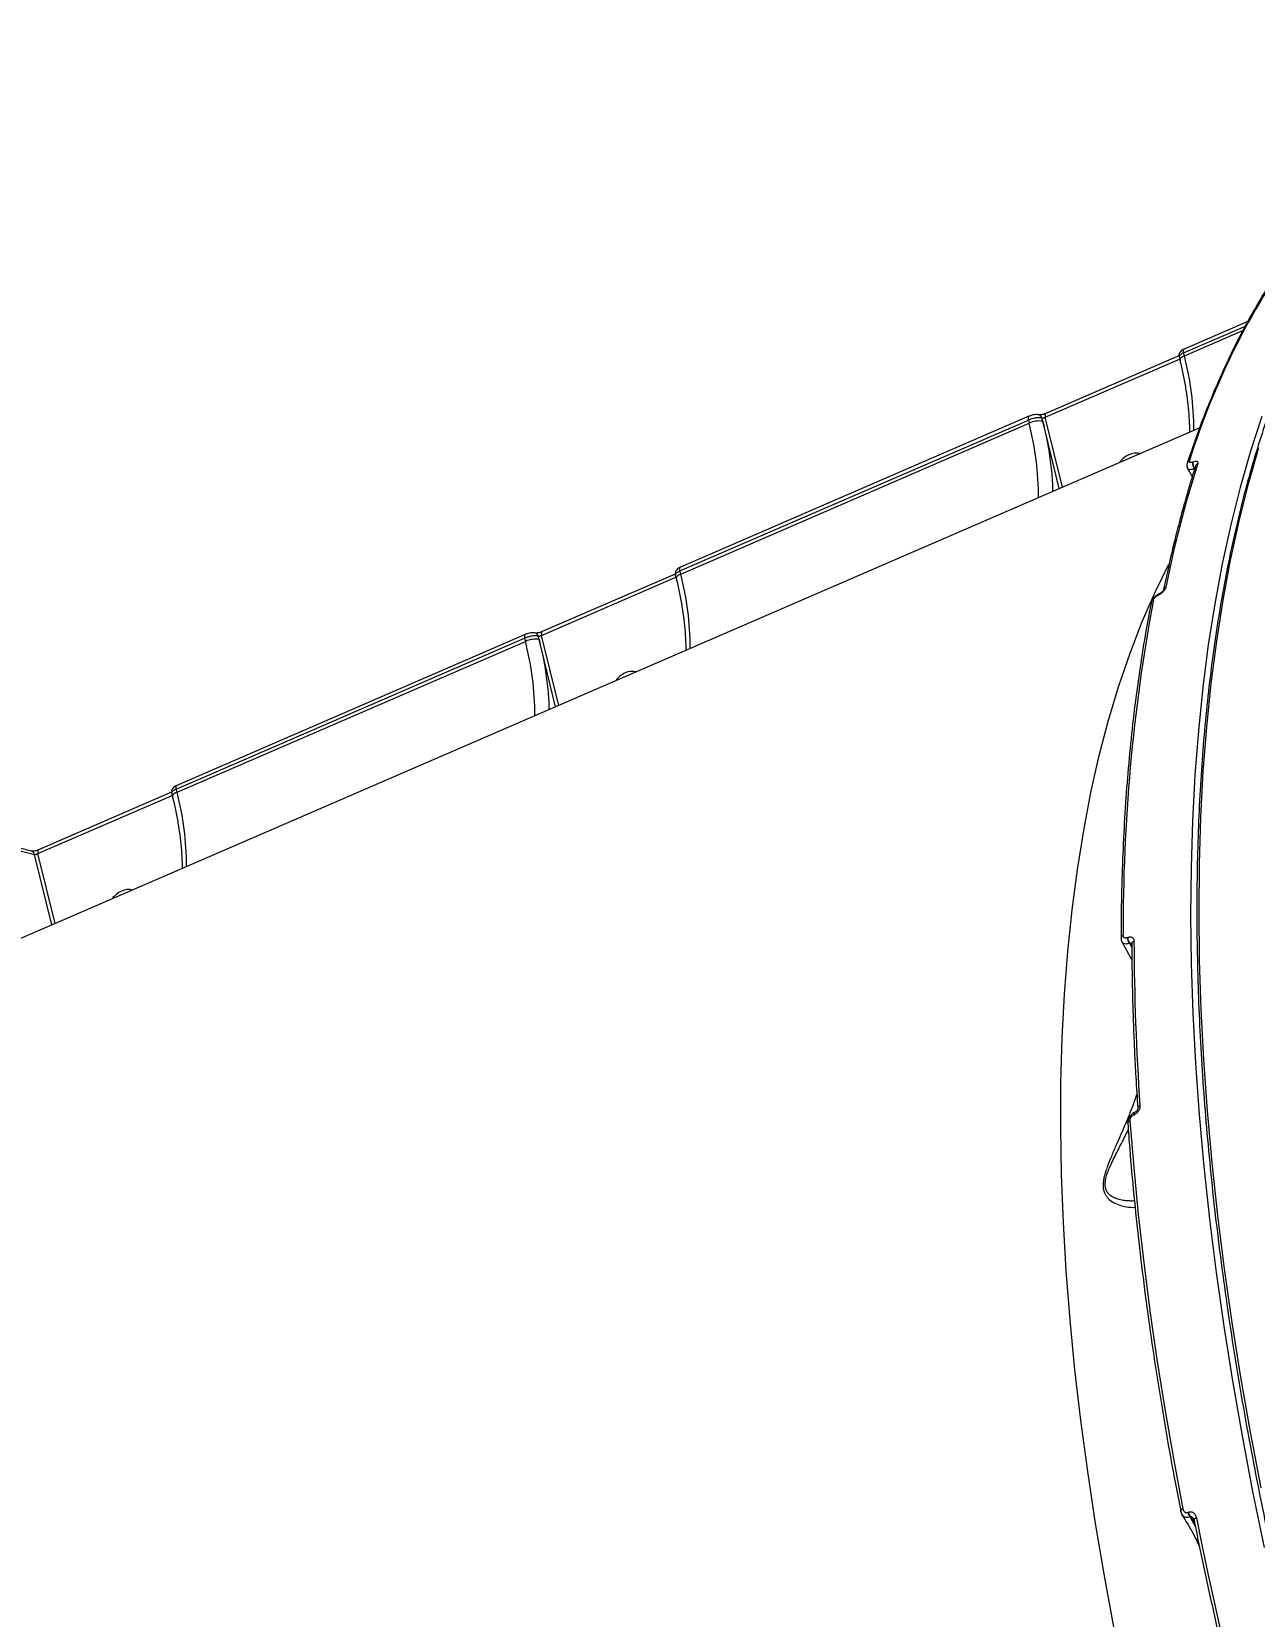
# Model space of a CAD drawing. Header units: millimetres. Extents: x -6332 to 8932, y -6739 to 7096.
# Drawn here: x -3116.4 to -2876, y -2166 to -1854.5 of the extents above; entities that cross this region are included whole.
import ezdxf

# ---------------------------------------------------------------- set-up
doc = ezdxf.new("R2010")
doc.units = ezdxf.units.MM
for name, color, linetype in [('DIKOM_ОБЪЕКТ', 7, 'Continuous'), ('DIKOM_РАЗМЕР_ЗОНА', 7, 'Continuous'), ('DIKOM_РАЗМЕР_ОБЪЕКТА', 7, 'Continuous')]:
    doc.layers.add(name, color=color, linetype=linetype)
doc.styles.add('style1', font='arial.ttf', dxfattribs={"width": 0.8})
doc.dimstyles.new('1-50', dxfattribs={"dimtxt": 300, "dimasz": 200, "dimexe": 100, "dimexo": 0, "dimgap": 100, "dimtad": 1, "dimtxsty": 'style1', "dimcen": 200, "dimclrd": 7, "dimclre": 7, "dimclrt": 7, "dimadec": 1, "dimazin": 2, "dimtfac": 1, "dimtmove": 0, "dimatfit": 2, "dimfxl": 0, "dimlwd": 25, "dimlwe": 18, "dimarcsym": 0})

# ---------------------------------------------------------------- blocks, each defined once
blk = doc.blocks.new('*D9')
at = {"layer": 'Defpoints', "color": 0, "transparency": 16777216}
for p in [(777.17, 5593.97), (-4228.73, -3389.78), (7301.72, -3389.78)]:
    blk.add_point(p, dxfattribs=at)
at = {"layer": 'DIKOM_РАЗМЕР_ОБЪЕКТА', "color": 7, "lineweight": 18, "transparency": 16777216}
for p, q in [((777.17, 5593.97), (7401.72, 5593.97)), ((-4228.73, -3389.78), (7401.72, -3389.78))]:
    blk.add_line(p, q, dxfattribs=at)
at = {"layer": 'DIKOM_РАЗМЕР_ОБЪЕКТА', "color": 7, "lineweight": 25, "transparency": 16777216}
blk.add_line((7301.72, 5393.97), (7301.72, -3189.78), dxfattribs=at)
at = {"layer": 'DIKOM_РАЗМЕР_ОБЪЕКТА', "color": 7, "transparency": 16777216}
for points in [[(7268.39, 5393.97), (7335.06, 5393.97), (7301.72, 5593.97)], [(7268.39, -3189.78), (7335.06, -3189.78), (7301.72, -3389.78)]]:
    blk.add_solid(points, dxfattribs=at)
at = {"layer": 'DIKOM_РАЗМЕР_ОБЪЕКТА', "color": 7, "transparency": 16777216, "insert": (7048.55, 1153.71), "char_height": 300, "attachment_point": 5, "rotation": 90, "style": 'style1'}
blk.add_mtext('9000', dxfattribs=at)
blk = doc.blocks.new('*D10')
at = {"layer": 'Defpoints', "color": 0, "transparency": 16777216}
for p in [(4034.78, 3636.59), (-4490.85, -1960.46), (4034.78, -5533.39)]:
    blk.add_point(p, dxfattribs=at)
at = {"layer": 'DIKOM_РАЗМЕР_ОБЪЕКТА', "color": 7, "lineweight": 18, "transparency": 16777216}
for p, q in [((4034.78, 3636.59), (4034.78, -5633.39)), ((-4490.85, -1960.46), (-4490.85, -5633.39))]:
    blk.add_line(p, q, dxfattribs=at)
at = {"layer": 'DIKOM_РАЗМЕР_ОБЪЕКТА', "color": 7, "lineweight": 25, "transparency": 16777216}
blk.add_line((-4290.85, -5533.39), (3834.78, -5533.39), dxfattribs=at)
at = {"layer": 'DIKOM_РАЗМЕР_ОБЪЕКТА', "color": 7, "transparency": 16777216}
for points in [[(-4290.85, -5500.05), (-4290.85, -5566.72), (-4490.85, -5533.39)], [(3834.78, -5500.05), (3834.78, -5566.72), (4034.78, -5533.39)]]:
    blk.add_solid(points, dxfattribs=at)
at = {"layer": 'DIKOM_РАЗМЕР_ОБЪЕКТА', "color": 7, "transparency": 16777216, "insert": (308.03, -5280.21), "char_height": 300, "attachment_point": 5, "style": 'style1'}
blk.add_mtext('8500', dxfattribs=at)
blk = doc.blocks.new('*D11')
at = {"layer": 'Defpoints', "color": 0, "transparency": 16777216}
for p in [(1114.35, 7096.35), (-4349.59, -4627.34), (8831.76, -4627.34)]:
    blk.add_point(p, dxfattribs=at)
at = {"layer": 'DIKOM_РАЗМЕР_ЗОНА', "color": 7, "lineweight": 18, "transparency": 16777216}
for p, q in [((1114.35, 7096.35), (8931.76, 7096.35)), ((-4349.59, -4627.34), (8931.76, -4627.34))]:
    blk.add_line(p, q, dxfattribs=at)
at = {"layer": 'DIKOM_РАЗМЕР_ЗОНА', "color": 7, "lineweight": 25, "transparency": 16777216}
blk.add_line((8831.76, 6896.35), (8831.76, -4427.34), dxfattribs=at)
at = {"layer": 'DIKOM_РАЗМЕР_ЗОНА', "color": 7, "transparency": 16777216}
for points in [[(8798.42, 6896.35), (8865.09, 6896.35), (8831.76, 7096.35)], [(8798.42, -4427.34), (8865.09, -4427.34), (8831.76, -4627.34)]]:
    blk.add_solid(points, dxfattribs=at)
at = {"layer": 'DIKOM_РАЗМЕР_ЗОНА', "color": 7, "transparency": 16777216, "insert": (8578.59, 1308.2), "char_height": 300, "attachment_point": 5, "rotation": 90, "style": 'style1'}
blk.add_mtext('11750', dxfattribs=at)
blk = doc.blocks.new('*D12')
at = {"layer": 'Defpoints', "color": 0, "transparency": 16777216}
for p in [(6134.38, 3354.85), (-6332, -2644.93), (6134.38, -6639)]:
    blk.add_point(p, dxfattribs=at)
at = {"layer": 'DIKOM_РАЗМЕР_ЗОНА', "color": 7, "lineweight": 18, "transparency": 16777216}
for p, q in [((6134.38, 3354.85), (6134.38, -6739)), ((-6332, -2644.93), (-6332, -6739))]:
    blk.add_line(p, q, dxfattribs=at)
at = {"layer": 'DIKOM_РАЗМЕР_ЗОНА', "color": 7, "lineweight": 25, "transparency": 16777216}
blk.add_line((-6132, -6639), (5934.38, -6639), dxfattribs=at)
at = {"layer": 'DIKOM_РАЗМЕР_ЗОНА', "color": 7, "transparency": 16777216}
for points in [[(-6132, -6605.67), (-6132, -6672.33), (-6332, -6639)], [(5934.38, -6605.67), (5934.38, -6672.33), (6134.38, -6639)]]:
    blk.add_solid(points, dxfattribs=at)
at = {"layer": 'DIKOM_РАЗМЕР_ЗОНА', "color": 7, "transparency": 16777216, "insert": (-98.81, -6385.83), "char_height": 300, "attachment_point": 5, "style": 'style1'}
blk.add_mtext('12500', dxfattribs=at)

msp = doc.modelspace()

# ---------------------------------------------------------------- linework, layer by layer
at = {"layer": 'DIKOM_ОБЪЕКТ', "color": 7, "linetype": 'Continuous', "lineweight": 15}
for p, q in [((-2889.852, -1917.593), (-2877.723, -1912.34)), ((-2877.222, -1911.428), (-2889.731, -1916.846)), ((-2889.703, -1918.199), (-2878.205, -1913.219)), ((-2917.051, -1930.263), (-2890.655, -1918.832)), ((-2890.784, -1918.193), (-2916.931, -1929.516)), ((-2890.763, -1918.39), (-2890.61, -1919.016)), ((-2889.703, -1918.199), (-2889.852, -1917.593)), ((-2988.888, -1960.484), (-2920.388, -1930.818)), ((-2920.268, -1930.071), (-2988.768, -1959.737)), ((-2920.388, -1930.818), (-2920.239, -1931.424)), ((-2917.553, -1931.049), (-2917.71, -1930.407)), ((-2914.309, -1944.279), (-2917.553, -1931.049)), ((-2913.681, -1944.007), (-2917.051, -1930.263)), ((-2886.683, -1932.315), (-3155.569, -2048.763)), ((-2988.74, -1961.09), (-2920.239, -1931.424)), ((-2889.139, -1940.197), (-2888.165, -1941.936)), ((-2888.044, -1939.043), (-2888.089, -1939.062)), ((-3016.088, -1973.154), (-2989.692, -1961.722)), ((-2989.821, -1961.083), (-3015.967, -1972.407)), ((-2989.8, -1961.281), (-2989.646, -1961.906)), ((-2988.74, -1961.09), (-2988.888, -1960.484)), ((-2894.801, -1965.209), (-2894.867, -1965.238)), ((-2894.649, -1964.974), (-2894.714, -1965.003)), ((-3087.925, -2003.375), (-3019.425, -1973.708)), ((-3019.304, -1972.961), (-3087.805, -2002.627)), ((-3087.776, -2003.981), (-3019.276, -1974.315)), ((-3019.425, -1973.708), (-3019.276, -1974.315)), ((-3016.59, -1973.94), (-3016.747, -1973.298)), ((-3013.345, -1987.169), (-3016.59, -1973.94)), ((-3012.717, -1986.897), (-3016.088, -1973.154)), ((-3115.125, -2016.046), (-3088.728, -2004.614)), ((-3088.858, -2003.974), (-3115.004, -2015.298)), ((-3088.837, -2004.171), (-3088.683, -2004.798)), ((-3087.776, -2003.981), (-3087.925, -2003.375)), ((-3118.634, -2015.465), (-3115.784, -2016.189)), ((-3112.382, -2030.06), (-3115.784, -2016.189)), ((-3111.754, -2029.788), (-3115.125, -2016.046)), ((-2902.08, -2033.264), (-2900.029, -2036.934)), ((-2900.925, -2032.568), (-2900.859, -2032.54)), ((-2900.464, -2033.645), (-2900.53, -2033.672)), ((-2900.53, -2033.672), (-2900.045, -2034.598)), ((-2900.048, -2034.208), (-2900.464, -2033.645)), ((-2899.636, -2067.403), (-2899.591, -2067.384)), ((-2899.426, -2066.906), (-2899.472, -2066.925)), ((-2889.011, -2145.544), (-2888.926, -2145.508)), ((-2888.561, -2146.339), (-2888.646, -2146.377)), ((-2887.713, -2147.495), (-2888.561, -2146.339)), ((-2887.548, -2148.343), (-2888.646, -2146.377)), ((-2888.006, -2146.663), (-2887.804, -2147.039))]:
    msp.add_line(p, q, dxfattribs=at)
at = {"layer": 'DIKOM_ОБЪЕКТ', "color": 7, "linetype": 'Continuous', "lineweight": 15, "flags": 128}
for points in [[(-2889.703, -1918.199), (-2890.005, -1918.345), (-2890.256, -1918.499), (-2890.446, -1918.653), (-2890.567, -1918.804), (-2890.615, -1918.944), (-2890.611, -1919.013)], [(-2889.852, -1917.593), (-2889.885, -1917.421), (-2889.898, -1917.263), (-2889.891, -1917.122), (-2889.863, -1917.005), (-2889.816, -1916.915), (-2889.752, -1916.856), (-2889.731, -1916.846)], [(-2920.273, -1930.073), (-2920.288, -1930.081), (-2920.353, -1930.14), (-2920.4, -1930.229), (-2920.427, -1930.346), (-2920.435, -1930.488), (-2920.421, -1930.646), (-2920.388, -1930.818)], [(-2916.931, -1929.516), (-2916.95, -1929.525), (-2917.015, -1929.584), (-2917.062, -1929.673), (-2917.09, -1929.79), (-2917.098, -1929.932), (-2917.085, -1930.092), (-2917.051, -1930.263)], [(-2874.459, -1930.095), (-2876.697, -1936.949), (-2878.744, -1944.064), (-2880.6, -1951.435), (-2882.263, -1959.054), (-2883.731, -1966.915), (-2885.003, -1975.012), (-2886.079, -1983.337), (-2886.957, -1991.884), (-2887.636, -2000.647), (-2888.116, -2009.616), (-2888.397, -2018.784), (-2888.479, -2028.146), (-2888.36, -2037.69), (-2888.042, -2047.411), (-2887.524, -2057.3), (-2886.808, -2067.347), (-2885.893, -2077.547), (-2884.781, -2087.889), (-2883.471, -2098.364), (-2881.967, -2108.964), (-2880.268, -2119.68), (-2878.376, -2130.504), (-2876.293, -2141.425), (-2874.021, -2152.434)], [(-2874.643, -2140.71), (-2876.726, -2129.789), (-2878.617, -2118.966), (-2880.316, -2108.25), (-2881.821, -2097.65), (-2883.13, -2087.173), (-2884.242, -2076.832), (-2885.157, -2066.633), (-2885.874, -2056.585), (-2886.391, -2046.697), (-2886.709, -2036.976), (-2886.828, -2027.43), (-2886.747, -2018.07), (-2886.466, -2008.901), (-2885.985, -1999.932), (-2885.306, -1991.17), (-2884.428, -1982.622), (-2883.353, -1974.297), (-2882.08, -1966.2), (-2880.612, -1958.339), (-2878.949, -1950.72), (-2877.093, -1943.35), (-2875.046, -1936.234)], [(-2889.151, -1939.293), (-2889.153, -1939.3), (-2889.168, -1939.355)], [(-2903.498, -2168.452), (-2905.433, -2158.041), (-2907.174, -2147.731), (-2908.722, -2137.532), (-2910.073, -2127.454), (-2911.228, -2117.505), (-2912.184, -2107.696), (-2912.942, -2098.035), (-2913.5, -2088.531), (-2913.857, -2079.192), (-2914.014, -2070.029), (-2913.971, -2061.049), (-2913.727, -2052.26), (-2913.282, -2043.673), (-2912.637, -2035.292), (-2911.793, -2027.126), (-2910.751, -2019.184), (-2909.511, -2011.473), (-2908.074, -2003.999), (-2906.442, -1996.77), (-2904.616, -1989.793), (-2902.599, -1983.073), (-2900.392, -1976.618), (-2897.996, -1970.432), (-2895.415, -1964.523), (-2892.771, -1959.128)], [(-2988.74, -1961.09), (-2989.042, -1961.236), (-2989.293, -1961.39), (-2989.482, -1961.544), (-2989.604, -1961.695), (-2989.652, -1961.836), (-2989.647, -1961.904)], [(-2988.888, -1960.484), (-2988.922, -1960.313), (-2988.935, -1960.154), (-2988.928, -1960.012), (-2988.9, -1959.895), (-2988.853, -1959.805), (-2988.788, -1959.747), (-2988.768, -1959.737)], [(-3019.309, -1972.963), (-3019.325, -1972.972), (-3019.389, -1973.03), (-3019.436, -1973.12), (-3019.464, -1973.237), (-3019.471, -1973.378), (-3019.458, -1973.537), (-3019.425, -1973.708)], [(-3015.967, -1972.407), (-3015.986, -1972.417), (-3016.051, -1972.475), (-3016.099, -1972.564), (-3016.127, -1972.682), (-3016.135, -1972.823), (-3016.121, -1972.982), (-3016.088, -1973.154)], [(-3087.925, -2003.375), (-3087.958, -2003.203), (-3087.972, -2003.044), (-3087.964, -2002.903), (-3087.937, -2002.786), (-3087.89, -2002.696), (-3087.825, -2002.638), (-3087.805, -2002.627)], [(-3087.776, -2003.981), (-3088.078, -2004.127), (-3088.329, -2004.28), (-3088.519, -2004.436), (-3088.64, -2004.586), (-3088.689, -2004.726), (-3088.684, -2004.794)], [(-3115.004, -2015.298), (-3115.023, -2015.307), (-3115.088, -2015.366), (-3115.136, -2015.455), (-3115.164, -2015.573), (-3115.171, -2015.714), (-3115.158, -2015.873), (-3115.125, -2016.046)], [(-2899.636, -2067.403), (-2899.636, -2067.248), (-2899.614, -2067.117), (-2899.571, -2067.015), (-2899.507, -2066.945), (-2899.471, -2066.925)], [(-2900.827, -2069.177), (-2900.832, -2069.161), (-2900.842, -2069.057), (-2900.818, -2068.952), (-2900.759, -2068.849), (-2900.669, -2068.752), (-2900.55, -2068.665), (-2900.406, -2068.591)], [(-2900.406, -2068.591), (-2899.667, -2077.744), (-2898.767, -2087.018), (-2897.705, -2096.406), (-2896.483, -2105.901), (-2895.102, -2115.497), (-2893.561, -2125.187), (-2891.863, -2134.964), (-2890.009, -2144.822)], [(-2890.009, -2144.822), (-2890.153, -2144.894), (-2890.274, -2144.971), (-2890.366, -2145.052), (-2890.427, -2145.134), (-2890.455, -2145.214), (-2890.451, -2145.282)], [(-2887.357, -2146.645), (-2887.507, -2146.719), (-2887.632, -2146.8), (-2887.725, -2146.885), (-2887.783, -2146.97), (-2887.805, -2147.053), (-2887.788, -2147.129), (-2887.787, -2147.132)], [(-2887.357, -2146.645), (-2886.283, -2151.934), (-2885.166, -2157.242), (-2884.006, -2162.569), (-2882.802, -2167.913), (-2881.556, -2173.273), (-2880.266, -2178.649), (-2878.935, -2184.039), (-2877.561, -2189.443)]]:
    msp.add_lwpolyline(points, dxfattribs=at)
at = {"layer": 'DIKOM_ОБЪЕКТ', "color": 7, "linetype": 'Continuous', "lineweight": 15}
for centre, radius, start, end in [((-2747.017, -1983.158), 148.48, 144.3557, 162.64018), ((-2946.852, -1932.941), 59.02, 0.12427, 14.46456), ((-2918.296, -1935.539), 4.551, 80.60608, 115.27929), ((-2918.443, -1930.521), 0.741, 8.836, 77.43895), ((-2977.372, -1946.164), 59.004, 0.12322, 14.46655), ((-2898.44, -1942.171), 5.045, 115.82191, 143.35079), ((-2899.233, -1940.768), 3.438, 77.07868, 114.10095), ((-2668.407, -2008.821), 229.442, 162.37659, 168.65074), ((-2888.46, -1939.535), 0.732, 111.96151, 160.694), ((-2886.368, -1939.303), 1.738, 172.03972, 218.82492), ((-2886.32, -1939.283), 1.74, 172.07315, 218.79388), ((-2886.814, -1940.027), 0.722, 111.61392, 162.32303), ((-3045.871, -1975.83), 59.002, 0.12293, 14.46673), ((-2894.576, -1965.26), 0.292, 118.36944, 175.65244), ((-2894.507, -1965.233), 0.295, 118.31689, 175.27532), ((-2893.123, -1964.315), 0.688, 110.33608, 166.41394), ((-2554.388, -2030.167), 347.351, 169.39524, 180.32294), ((-2895.56, -1966.893), 0.695, 110.73961, 167.99996), ((-3017.331, -1978.438), 4.559, 80.63763, 115.24784), ((-3076.41, -1989.055), 59.004, 0.12322, 14.46644), ((-3017.479, -1973.412), 0.741, 8.83262, 77.44083), ((-2997.516, -1985.014), 4.985, 115.65415, 143.51946), ((-2998.27, -1983.663), 3.442, 77.10078, 114.0787), ((-3144.908, -2018.72), 59.002, 0.12293, 14.46673), ((-3116.594, -2016.375), 0.831, 12.94501, 72.95816), ((-3096.543, -2027.916), 4.999, 115.69589, 143.47749), ((-3097.305, -2026.563), 3.451, 77.14885, 114.03067), ((-2901.563, -2032.707), 0.607, 106.22728, 175.11413), ((-2898.909, -2032.469), 2.018, 182.80014, 216.58898), ((-2898.835, -2032.439), 2.027, 182.87348, 216.5129), ((-2899.444, -2033.815), 0.614, 106.64516, 174.18155), ((-2406.817, -2031.469), 492.806, 180.20425, 183.97242), ((-2899.144, -2067.27), 0.461, 127.69877, 194.3349), ((-2898.3, -2066.168), 0.576, 103.96156, 175.59873), ((-2886.894, -2145.113), 2.161, 191.51349, 215.7969), ((-2886.803, -2145.073), 2.167, 191.58267, 215.77601)]:
    msp.add_arc(centre, radius, start, end, dxfattribs=at)
for points, knots in [([(-2844.06, -1879.771), (-2844.113, -1879.823), (-2845.497, -1881.173), (-2848.072, -1884.097), (-2851.644, -1888.429), (-2854.936, -1892.913), (-2857.977, -1897.472), (-2860.876, -1902.265), (-2863.632, -1907.288), (-2866.243, -1912.538), (-2868.708, -1918.011), (-2871.025, -1923.702), (-2873.192, -1929.612), (-2875.208, -1935.729), (-2877.072, -1942.057), (-2878.783, -1948.587), (-2880.34, -1955.315), (-2881.741, -1962.237), (-2882.986, -1969.349), (-2884.074, -1976.647), (-2885.005, -1984.123), (-2885.778, -1991.775), (-2886.392, -1999.596), (-2886.847, -2007.582), (-2887.143, -2015.727), (-2887.28, -2024.026), (-2887.258, -2032.472), (-2887.077, -2041.061), (-2886.736, -2049.787), (-2886.237, -2058.644), (-2885.579, -2067.625), (-2884.763, -2076.725), (-2883.79, -2085.936), (-2882.661, -2095.255), (-2881.376, -2104.672), (-2879.936, -2114.183), (-2878.343, -2123.78), (-2876.597, -2133.457), (-2874.7, -2143.206), (-2872.654, -2153.021), (-2870.46, -2162.895), (-2868.119, -2172.82), (-2865.635, -2182.788), (-2863.009, -2192.792), (-2860.243, -2202.822), (-2857.341, -2212.871), (-2854.306, -2222.927), (-2851.143, -2232.978), (-2847.856, -2243.01), (-2844.455, -2253.003), (-2840.95, -2262.925), (-2837.366, -2272.719), (-2833.758, -2282.257), (-2830.257, -2291.219), (-2827.149, -2298.954), (-2824.311, -2305.857), (-2821.59, -2312.354), (-2819.652, -2316.856), (-2818.667, -2319.143)], [0, 0, 0, 0, 0.0008172, 0.021323, 0.0419447, 0.0605453, 0.0791514, 0.0977597, 0.1163709, 0.1349833, 0.1535973, 0.1722123, 0.1908291, 0.2094448, 0.2280622, 0.2466788, 0.265295, 0.2839112, 0.3025274, 0.3211433, 0.339758, 0.3583717, 0.3769847, 0.3955974, 0.4142095, 0.4328205, 0.45143, 0.470038, 0.4886458, 0.5072521, 0.5258558, 0.5444587, 0.5630585, 0.5816572, 0.6002526, 0.6188456, 0.6374343, 0.6560195, 0.6745995, 0.6931725, 0.711741, 0.7303005, 0.7488505, 0.7673879, 0.7859092, 0.8044124, 0.8228893, 0.8413312, 0.859724, 0.8780482, 0.8962617, 0.9142903, 0.9319722, 0.9488625, 0.963825, 0.9748329, 0.987214, 1, 1, 1, 1]), ([(-2867.982, -1896.912), (-2868.598, -1897.736), (-2870.282, -1899.989), (-2872.878, -1903.933), (-2875.782, -1908.719), (-2878.537, -1913.743), (-2881.148, -1918.992), (-2883.614, -1924.464), (-2885.925, -1930.165), (-2887.768, -1935.112), (-2888.782, -1938.239), (-2889.131, -1939.317)], [0, 0, 0, 0, 0.071207, 0.1945802, 0.3179773, 0.4413832, 0.564803, 0.6882383, 0.8116752, 0.9351176, 1, 1, 1, 1]), ([(-2889.736, -1916.848), (-2889.865, -1916.911), (-2890.146, -1917.047), (-2890.526, -1917.373), (-2890.746, -1917.758), (-2890.81, -1918.12), (-2890.777, -1918.308), (-2890.76, -1918.403)], [0, 0, 0, 0, 0.1964036, 0.4269756, 0.6982651, 0.8475385, 1, 1, 1, 1]), ([(-2889.852, -1917.593), (-2890.047, -1917.688), (-2890.346, -1917.833), (-2890.6, -1918.037), (-2890.759, -1918.216), (-2890.759, -1918.325), (-2890.76, -1918.389)], [0, 0, 0, 0, 0.348093, 0.5316078, 0.7208942, 1, 1, 1, 1]), ([(-2890.616, -1919.014), (-2890.582, -1919.145), (-2890.32, -1920.158), (-2889.923, -1922.03), (-2889.441, -1924.619), (-2889.077, -1927.166), (-2888.833, -1929.637), (-2888.709, -1931.657), (-2888.713, -1932.801), (-2888.715, -1933.194)], [0, 0, 0, 0, 0.0256974, 0.198006, 0.3730822, 0.5500151, 0.7279214, 0.9063128, 1, 1, 1, 1]), ([(-2917.71, -1930.407), (-2917.808, -1930.386), (-2917.987, -1930.346), (-2918.399, -1930.34), (-2918.847, -1930.383), (-2919.312, -1930.471), (-2919.824, -1930.599), (-2920.165, -1930.731), (-2920.388, -1930.818)], [0, 0, 0, 0, 0.1617998, 0.2992589, 0.5004507, 0.6316092, 0.7587739, 1, 1, 1, 1]), ([(-2918.281, -1929.798), (-2918.405, -1929.775), (-2918.66, -1929.727), (-2919.156, -1929.757), (-2919.62, -1929.85), (-2920.002, -1929.963), (-2920.181, -1930.036), (-2920.273, -1930.073)], [0, 0, 0, 0, 0.2224486, 0.4607363, 0.7181999, 0.8558366, 1, 1, 1, 1]), ([(-2916.935, -1929.519), (-2917.015, -1929.551), (-2917.171, -1929.613), (-2917.424, -1929.69), (-2917.659, -1929.746), (-2917.867, -1929.783), (-2918.036, -1929.802), (-2918.161, -1929.807), (-2918.246, -1929.805), (-2918.27, -1929.8), (-2918.281, -1929.798)], [0, 0, 0, 0, 0.1581727, 0.3076224, 0.4474932, 0.5776631, 0.6978273, 0.8076537, 0.9082917, 1, 1, 1, 1]), ([(-2917.71, -1930.407), (-2917.689, -1930.409), (-2917.649, -1930.412), (-2917.552, -1930.405), (-2917.44, -1930.385), (-2917.321, -1930.357), (-2917.194, -1930.321), (-2917.108, -1930.286), (-2917.051, -1930.263)], [0, 0, 0, 0, 0.1476862, 0.2804787, 0.5004298, 0.6293586, 0.7557074, 1, 1, 1, 1]), ([(-2917.553, -1931.049), (-2917.229, -1932.465), (-2916.58, -1935.296), (-2915.973, -1939.365), (-2915.643, -1942.576), (-2915.634, -1944.317), (-2915.631, -1944.852)], [0, 0, 0, 0, 0.2904205, 0.5808607, 0.8712278, 1, 1, 1, 1]), ([(-2887.502, -1939.808), (-2887.814, -1940.798), (-2888.391, -1942.627), (-2889.15, -1945.192), (-2889.754, -1947.316), (-2890.224, -1949.027), (-2890.687, -1950.758), (-2891.246, -1952.921), (-2891.982, -1955.911), (-2892.866, -1959.718), (-2893.463, -1962.579), (-2893.789, -1964.142)], [0, 0, 0, 0, 0.1290086, 0.2382709, 0.3277832, 0.3975313, 0.4524869, 0.5428844, 0.6642561, 0.8166413, 1, 1, 1, 1]), ([(-2889.15, -1939.291), (-2889.174, -1939.381), (-2889.222, -1939.564), (-2889.22, -1939.843), (-2889.167, -1940.111), (-2889.086, -1940.266), (-2889.045, -1940.343)], [0, 0, 0, 0, 0.2433739, 0.4939206, 0.7478539, 1, 1, 1, 1]), ([(-2887.722, -1940.392), (-2887.937, -1940.461), (-2888.366, -1940.599), (-2888.844, -1940.568), (-2888.972, -1940.404), (-2889.032, -1940.329)], [0, 0, 0, 0, 0.3501457, 0.7002394, 1, 1, 1, 1]), ([(-2888.089, -1939.062), (-2888.195, -1939.101), (-2888.407, -1939.177), (-2888.639, -1939.166), (-2888.769, -1939.062), (-2888.746, -1938.925), (-2888.734, -1938.856)], [0, 0, 0, 0, 0.2507813, 0.50007, 0.7499339, 1, 1, 1, 1]), ([(-2888.044, -1939.043), (-2887.885, -1938.985), (-2887.569, -1938.87), (-2887.223, -1938.89), (-2887.029, -1939.046), (-2887.063, -1939.253), (-2887.08, -1939.356)], [0, 0, 0, 0, 0.250555, 0.5002122, 0.7500006, 1, 1, 1, 1]), ([(-2988.773, -1959.739), (-2988.902, -1959.801), (-2989.183, -1959.937), (-2989.562, -1960.263), (-2989.782, -1960.648), (-2989.846, -1961.011), (-2989.813, -1961.198), (-2989.797, -1961.293)], [0, 0, 0, 0, 0.1963985, 0.4269712, 0.6982646, 0.8475315, 1, 1, 1, 1]), ([(-2988.888, -1960.484), (-2989.084, -1960.578), (-2989.383, -1960.723), (-2989.637, -1960.927), (-2989.795, -1961.107), (-2989.796, -1961.215), (-2989.797, -1961.28)], [0, 0, 0, 0, 0.3480888, 0.5316073, 0.7208941, 1, 1, 1, 1]), ([(-2989.653, -1961.904), (-2989.619, -1962.036), (-2989.356, -1963.048), (-2988.96, -1964.921), (-2988.478, -1967.51), (-2988.114, -1970.056), (-2987.869, -1972.527), (-2987.746, -1974.548), (-2987.75, -1975.692), (-2987.751, -1976.086)], [0, 0, 0, 0, 0.0256959, 0.1979969, 0.3730656, 0.5499909, 0.7278896, 0.9062731, 1, 1, 1, 1]), ([(-2894.715, -1965.003), (-2894.886, -1965.092), (-2895.231, -1965.271), (-2895.706, -1965.712), (-2896.056, -1966.18), (-2896.149, -1966.477), (-2896.189, -1966.606)], [0, 0, 0, 0, 0.2587885, 0.522675, 0.7915895, 1, 1, 1, 1]), ([(-2895.806, -1966.243), (-2895.778, -1966.154), (-2895.722, -1965.976), (-2895.534, -1965.728), (-2895.35, -1965.547), (-2895.195, -1965.422), (-2895.031, -1965.316), (-2894.922, -1965.264), (-2894.867, -1965.238)], [0, 0, 0, 0, 0.2498768, 0.499022, 0.6247871, 0.7495945, 0.8746331, 1, 1, 1, 1]), ([(-2893.362, -1963.67), (-2893.405, -1963.806), (-2893.492, -1964.077), (-2893.781, -1964.456), (-2894.063, -1964.734), (-2894.3, -1964.923), (-2894.549, -1965.09), (-2894.718, -1965.169), (-2894.801, -1965.209)], [0, 0, 0, 0, 0.2501898, 0.4991614, 0.624875, 0.7494206, 0.8749593, 1, 1, 1, 1]), ([(-2893.792, -1964.157), (-2893.812, -1964.212), (-2893.841, -1964.296), (-2893.949, -1964.444), (-2894.053, -1964.561), (-2894.182, -1964.681), (-2894.328, -1964.794), (-2894.487, -1964.897), (-2894.595, -1964.948), (-2894.649, -1964.974)], [0, 0, 0, 0, 0.2418993, 0.3661711, 0.4916338, 0.6176789, 0.744237, 0.8715542, 1, 1, 1, 1]), ([(-2896.221, -1966.751), (-2896.355, -1967.407), (-2896.962, -1970.364), (-2897.884, -1975.814), (-2898.981, -1983.099), (-2899.91, -1990.579), (-2900.683, -1998.23), (-2901.296, -2006.052), (-2901.754, -2014.035), (-2902.04, -2022.19), (-2902.172, -2028.401), (-2902.156, -2031.941), (-2902.153, -2032.66)], [0, 0, 0, 0, 0.0333831, 0.1504927, 0.2675942, 0.3846948, 0.501796, 0.6188855, 0.7359738, 0.8530577, 0.9701267, 1, 1, 1, 1]), ([(-3016.747, -1973.298), (-3016.844, -1973.277), (-3017.024, -1973.238), (-3017.435, -1973.23), (-3017.883, -1973.274), (-3018.348, -1973.362), (-3018.86, -1973.49), (-3019.201, -1973.622), (-3019.425, -1973.708)], [0, 0, 0, 0, 0.1617658, 0.2992408, 0.5004337, 0.6315956, 0.758759, 1, 1, 1, 1]), ([(-3017.318, -1972.689), (-3017.441, -1972.666), (-3017.697, -1972.618), (-3018.192, -1972.65), (-3018.657, -1972.74), (-3019.039, -1972.854), (-3019.218, -1972.926), (-3019.309, -1972.963)], [0, 0, 0, 0, 0.2224683, 0.4607851, 0.7181832, 0.8558331, 1, 1, 1, 1]), ([(-3015.972, -1972.409), (-3016.052, -1972.442), (-3016.207, -1972.505), (-3016.46, -1972.58), (-3016.696, -1972.637), (-3016.904, -1972.673), (-3017.073, -1972.692), (-3017.198, -1972.697), (-3017.283, -1972.695), (-3017.306, -1972.691), (-3017.318, -1972.689)], [0, 0, 0, 0, 0.1583568, 0.307645, 0.4475032, 0.577694, 0.6978503, 0.807657, 0.9083091, 1, 1, 1, 1]), ([(-3016.747, -1973.298), (-3016.726, -1973.3), (-3016.686, -1973.303), (-3016.588, -1973.295), (-3016.476, -1973.277), (-3016.358, -1973.247), (-3016.23, -1973.211), (-3016.144, -1973.177), (-3016.088, -1973.154)], [0, 0, 0, 0, 0.1476693, 0.2804604, 0.5002249, 0.6294012, 0.7557355, 1, 1, 1, 1]), ([(-3016.59, -1973.94), (-3016.265, -1975.355), (-3015.616, -1978.187), (-3015.01, -1982.256), (-3014.68, -1985.467), (-3014.671, -1987.208), (-3014.668, -1987.742)], [0, 0, 0, 0, 0.2904207, 0.5808607, 0.8712278, 1, 1, 1, 1]), ([(-3087.81, -2002.629), (-3087.939, -2002.692), (-3088.219, -2002.828), (-3088.599, -2003.154), (-3088.819, -2003.54), (-3088.883, -2003.902), (-3088.85, -2004.089), (-3088.833, -2004.184)], [0, 0, 0, 0, 0.1964051, 0.4269812, 0.6986277, 0.8475401, 1, 1, 1, 1]), ([(-3087.925, -2003.375), (-3088.121, -2003.47), (-3088.42, -2003.615), (-3088.674, -2003.818), (-3088.832, -2003.997), (-3088.833, -2004.106), (-3088.833, -2004.171)], [0, 0, 0, 0, 0.3481027, 0.5314653, 0.7207434, 1, 1, 1, 1]), ([(-3088.689, -2004.796), (-3088.655, -2004.927), (-3088.393, -2005.939), (-3087.997, -2007.812), (-3087.515, -2010.401), (-3087.15, -2012.947), (-3086.906, -2015.419), (-3086.782, -2017.439), (-3086.787, -2018.582), (-3086.788, -2018.976)], [0, 0, 0, 0, 0.0256454, 0.1979535, 0.3730824, 0.549967, 0.7279232, 0.9062685, 1, 1, 1, 1]), ([(-3116.351, -2015.584), (-3116.421, -2015.564), (-3117.386, -2015.288), (-3118.334, -2015.078), (-3119.214, -2014.883)], [0, 0, 0, 0, 0.0718408, 1, 1, 1, 1]), ([(-3115.009, -2015.3), (-3115.088, -2015.332), (-3115.244, -2015.395), (-3115.497, -2015.47), (-3115.733, -2015.528), (-3115.94, -2015.564), (-3116.109, -2015.582), (-3116.235, -2015.59), (-3116.319, -2015.585), (-3116.343, -2015.581), (-3116.354, -2015.579)], [0, 0, 0, 0, 0.1583505, 0.3076389, 0.4475033, 0.5776759, 0.6978416, 0.8076653, 0.9083262, 1, 1, 1, 1]), ([(-3115.784, -2016.189), (-3115.763, -2016.19), (-3115.723, -2016.193), (-3115.625, -2016.187), (-3115.513, -2016.168), (-3115.394, -2016.138), (-3115.267, -2016.102), (-3115.181, -2016.068), (-3115.125, -2016.046)], [0, 0, 0, 0, 0.1477411, 0.2804821, 0.5004947, 0.6297068, 0.7560761, 1, 1, 1, 1]), ([(-2902.168, -2032.655), (-2902.157, -2032.806), (-2902.134, -2033.109), (-2902.006, -2033.356), (-2901.942, -2033.481)], [0, 0, 0, 0, 0.497366, 1, 1, 1, 1]), ([(-2900.53, -2033.672), (-2900.748, -2033.737), (-2901.183, -2033.867), (-2901.695, -2033.779), (-2901.857, -2033.565), (-2901.933, -2033.465)], [0, 0, 0, 0, 0.3509614, 0.6991101, 1, 1, 1, 1]), ([(-2900.925, -2032.568), (-2900.979, -2032.589), (-2901.088, -2032.631), (-2901.244, -2032.649), (-2901.386, -2032.635), (-2901.549, -2032.571), (-2901.7, -2032.414), (-2901.722, -2032.221), (-2901.733, -2032.124)], [0, 0, 0, 0, 0.1258598, 0.2512103, 0.3760037, 0.5014176, 0.7506581, 1, 1, 1, 1]), ([(-2900.859, -2032.54), (-2900.776, -2032.509), (-2900.609, -2032.446), (-2900.371, -2032.42), (-2900.153, -2032.44), (-2899.906, -2032.543), (-2899.673, -2032.779), (-2899.637, -2033.077), (-2899.62, -2033.226)], [0, 0, 0, 0, 0.1252896, 0.2510385, 0.3754783, 0.5013375, 0.7504079, 1, 1, 1, 1]), ([(-2900.464, -2033.645), (-2900.435, -2033.635), (-2900.374, -2033.615), (-2900.277, -2033.624), (-2900.179, -2033.66), (-2900.086, -2033.725), (-2900.041, -2033.792), (-2900.018, -2033.825)], [0, 0, 0, 0, 0.171913, 0.356171, 0.5577604, 0.7818544, 1, 1, 1, 1]), ([(-2900.052, -2033.695), (-2900.045, -2035.049), (-2900.032, -2037.549), (-2899.978, -2041.022), (-2899.915, -2043.883), (-2899.853, -2046.177), (-2899.78, -2048.488), (-2899.676, -2051.366), (-2899.504, -2055.32), (-2899.247, -2060.319), (-2899.006, -2064.033), (-2898.873, -2066.062)], [0, 0, 0, 0, 0.1290081, 0.2382668, 0.3277725, 0.3975444, 0.4524908, 0.542878, 0.6642691, 0.8166407, 1, 1, 1, 1]), ([(-2899.046, -2063.304), (-2899.219, -2063.81), (-2899.669, -2065.13), (-2900.511, -2067.283), (-2901.463, -2069.575), (-2902.366, -2071.651), (-2903.22, -2073.586), (-2904.041, -2075.469), (-2904.698, -2077.094), (-2905.138, -2078.347), (-2905.521, -2079.647), (-2905.731, -2080.917), (-2905.646, -2082.022), (-2905.447, -2082.716), (-2905.141, -2083.3), (-2904.58, -2084.007), (-2903.645, -2084.682), (-2902.396, -2085.206), (-2900.96, -2085.515), (-2899.925, -2085.64), (-2899.413, -2085.534), (-2899.396, -2085.53)], [0, 0, 0, 0, 0.0472064, 0.1232135, 0.198061, 0.2569622, 0.311957, 0.3729232, 0.4256562, 0.4557382, 0.4830192, 0.5401632, 0.5683719, 0.5976877, 0.6249495, 0.6549401, 0.7267064, 0.8046822, 0.8827646, 0.996051, 1, 1, 1, 1]), ([(-2899.471, -2066.925), (-2899.589, -2066.985), (-2899.82, -2067.101), (-2900.217, -2067.431), (-2900.588, -2067.917), (-2900.833, -2068.537), (-2900.838, -2068.928), (-2900.841, -2069.113)], [0, 0, 0, 0, 0.150823, 0.2932802, 0.5546524, 0.7892857, 1, 1, 1, 1]), ([(-2900.406, -2068.591), (-2900.401, -2068.477), (-2900.392, -2068.249), (-2900.22, -2067.893), (-2899.959, -2067.583), (-2899.744, -2067.463), (-2899.636, -2067.403)], [0, 0, 0, 0, 0.2498762, 0.4995866, 0.7491779, 1, 1, 1, 1]), ([(-2898.439, -2065.609), (-2898.446, -2065.779), (-2898.461, -2066.119), (-2898.718, -2066.651), (-2899.107, -2067.116), (-2899.429, -2067.294), (-2899.591, -2067.384)], [0, 0, 0, 0, 0.2501103, 0.4997144, 0.7493587, 1, 1, 1, 1]), ([(-2898.874, -2066.127), (-2898.874, -2066.146), (-2898.874, -2066.186), (-2898.889, -2066.271), (-2898.923, -2066.374), (-2898.979, -2066.491), (-2899.061, -2066.614), (-2899.166, -2066.732), (-2899.291, -2066.837), (-2899.38, -2066.882), (-2899.426, -2066.905)], [0, 0, 0, 0, 0.0980927, 0.2030569, 0.3151218, 0.4366616, 0.5658749, 0.7034037, 0.8482554, 1, 1, 1, 1]), ([(-2899.524, -2084.311), (-2899.634, -2084.319), (-2899.883, -2084.336), (-2900.458, -2084.343), (-2901.256, -2084.301), (-2902.259, -2084.14), (-2903.259, -2083.842), (-2904.07, -2083.424), (-2904.636, -2082.924), (-2904.999, -2082.429), (-2905.241, -2081.801), (-2905.316, -2081.012), (-2905.227, -2080.277), (-2905.084, -2079.655), (-2904.901, -2079.031), (-2904.609, -2078.231), (-2904.138, -2077.125), (-2903.526, -2075.842), (-2902.808, -2074.422), (-2902.076, -2073.003), (-2901.378, -2071.653), (-2900.935, -2070.779), (-2900.73, -2070.374)], [0, 0, 0, 0, 0.027971, 0.0631334, 0.1420046, 0.2208379, 0.2997312, 0.3780737, 0.4201384, 0.4571001, 0.4980757, 0.5366403, 0.5743513, 0.5945684, 0.61597, 0.6530687, 0.6952763, 0.7567218, 0.8190712, 0.8819852, 0.9453368, 1, 1, 1, 1]), ([(-2900.822, -2069.117), (-2900.705, -2070.774), (-2900.377, -2075.419), (-2899.663, -2083.184), (-2898.696, -2092.391), (-2897.566, -2101.71), (-2896.281, -2111.128), (-2894.842, -2120.637), (-2893.243, -2130.237), (-2891.778, -2138.451), (-2890.786, -2143.492), (-2890.435, -2145.279)], [0, 0, 0, 0, 0.0685195, 0.1919693, 0.3153986, 0.4388203, 0.5622207, 0.6855955, 0.8089508, 0.9322836, 1, 1, 1, 1]), ([(-2890.452, -2145.276), (-2890.419, -2145.41), (-2890.353, -2145.68), (-2890.227, -2145.907), (-2890.163, -2146.022)], [0, 0, 0, 0, 0.4952034, 1, 1, 1, 1]), ([(-2890.181, -2146.028), (-2889.421, -2147.24), (-2888.134, -2149.29), (-2887.137, -2151.427), (-2886.729, -2152.301)], [0, 0, 0, 0, 0.5911546, 1, 1, 1, 1]), ([(-2890.15, -2146.006), (-2890.07, -2146.123), (-2889.938, -2146.317), (-2889.633, -2146.455), (-2889.338, -2146.512), (-2889.002, -2146.495), (-2888.766, -2146.416), (-2888.646, -2146.377)], [0, 0, 0, 0, 0.2738955, 0.4491208, 0.629423, 0.8129985, 1, 1, 1, 1]), ([(-2890.009, -2144.822), (-2889.975, -2144.944), (-2889.908, -2145.189), (-2889.72, -2145.423), (-2889.529, -2145.55), (-2889.365, -2145.599), (-2889.188, -2145.606), (-2889.07, -2145.565), (-2889.011, -2145.544)], [0, 0, 0, 0, 0.2488606, 0.4982615, 0.626385, 0.7492477, 0.87528, 1, 1, 1, 1]), ([(-2888.926, -2145.508), (-2888.834, -2145.476), (-2888.649, -2145.412), (-2888.373, -2145.426), (-2888.115, -2145.507), (-2887.816, -2145.703), (-2887.519, -2146.07), (-2887.411, -2146.453), (-2887.357, -2146.645)], [0, 0, 0, 0, 0.1238791, 0.2506354, 0.3733188, 0.5015746, 0.7510312, 1, 1, 1, 1]), ([(-2888.561, -2146.339), (-2888.54, -2146.334), (-2888.496, -2146.321), (-2888.386, -2146.336), (-2888.209, -2146.44), (-2888.043, -2146.592), (-2887.966, -2146.727), (-2887.946, -2146.762)], [0, 0, 0, 0, 0.0876779, 0.1846776, 0.4273852, 0.8531522, 1, 1, 1, 1]), ([(-2887.791, -2147.094), (-2887.684, -2147.649), (-2886.948, -2151.451), (-2885.437, -2158.566), (-2883.257, -2168.433), (-2880.902, -2178.362), (-2879.151, -2185.501), (-2878.14, -2189.34), (-2878.008, -2189.842)], [0, 0, 0, 0, 0.0395614, 0.2711243, 0.5025954, 0.7339716, 0.9652306, 1, 1, 1, 1])]:
    msp.add_open_spline(points, degree=3, knots=knots, dxfattribs=at)

# ---------------------------------------------------------------- dimensions: what is measured, and where the dimension line sits
at = {"layer": 'DIKOM_РАЗМЕР_ЗОНА'}
dim = msp.add_linear_dim(base=(8831.757, -4627.344), p1=(1114.346, 7096.351), p2=(-4349.589, -4627.344), angle=90, text='11750', dimstyle='1-50', dxfattribs=at)
dim.commit()
dim.dimension.update_dxf_attribs({"geometry": '*D11', "text_midpoint": (8831.757, 1308.196), "dimtype": 160})
dim = msp.add_linear_dim(base=(6134.379, -6639), p1=(-6332, -2644.933), p2=(6134.379, 3354.853), text='12500', dimstyle='1-50', dxfattribs=at)
dim.commit()
dim.dimension.update_dxf_attribs({"geometry": '*D12', "text_midpoint": (-98.81, -6639), "dimtype": 160})
at = {"layer": 'DIKOM_РАЗМЕР_ОБЪЕКТА'}
dim = msp.add_linear_dim(base=(7301.722, -3389.779), p1=(777.17, 5593.968), p2=(-4228.728, -3389.779), angle=90, text='9000', dimstyle='1-50', dxfattribs=at)
dim.commit()
dim.dimension.update_dxf_attribs({"geometry": '*D9', "text_midpoint": (7301.722, 1153.714), "dimtype": 160})
dim = msp.add_linear_dim(base=(4034.777, -5533.386), p1=(-4490.848, -1960.464), p2=(4034.777, 3636.587), text='8500', dimstyle='1-50', dxfattribs=at)
dim.commit()
dim.dimension.update_dxf_attribs({"geometry": '*D10', "text_midpoint": (308.034, -5533.386), "dimtype": 160})

doc.saveas('drawing.dxf')
